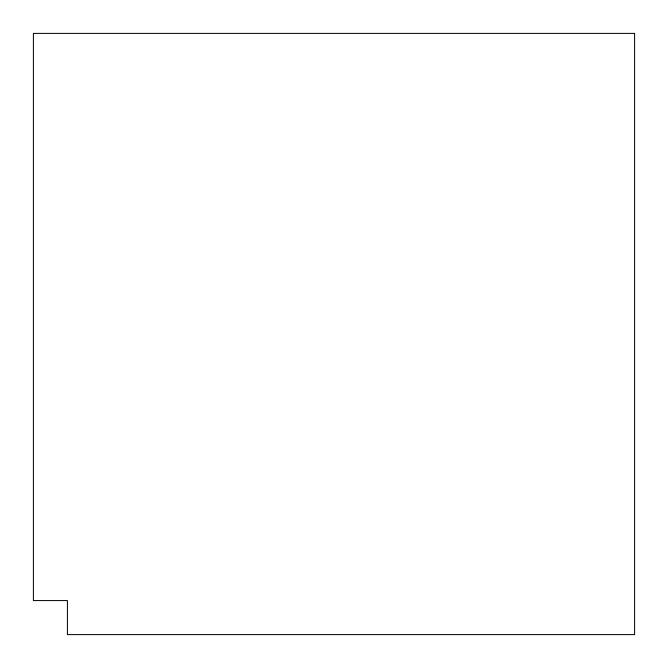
<?xml version="1.0" encoding="UTF-8"?>
<svg xmlns="http://www.w3.org/2000/svg" width="668" height="668" viewBox="0 0 668 668"><rect width="100%" height="100%" fill="white"/><g stroke="black" fill="none" stroke-linecap="round" stroke-linejoin="round"><path stroke-width="1" d="M634.6 33.4L33.4 33.4L33.4 600.574L67.426 600.574L67.426 634.6L634.6 634.6L634.6 33.4"/></g></svg>
